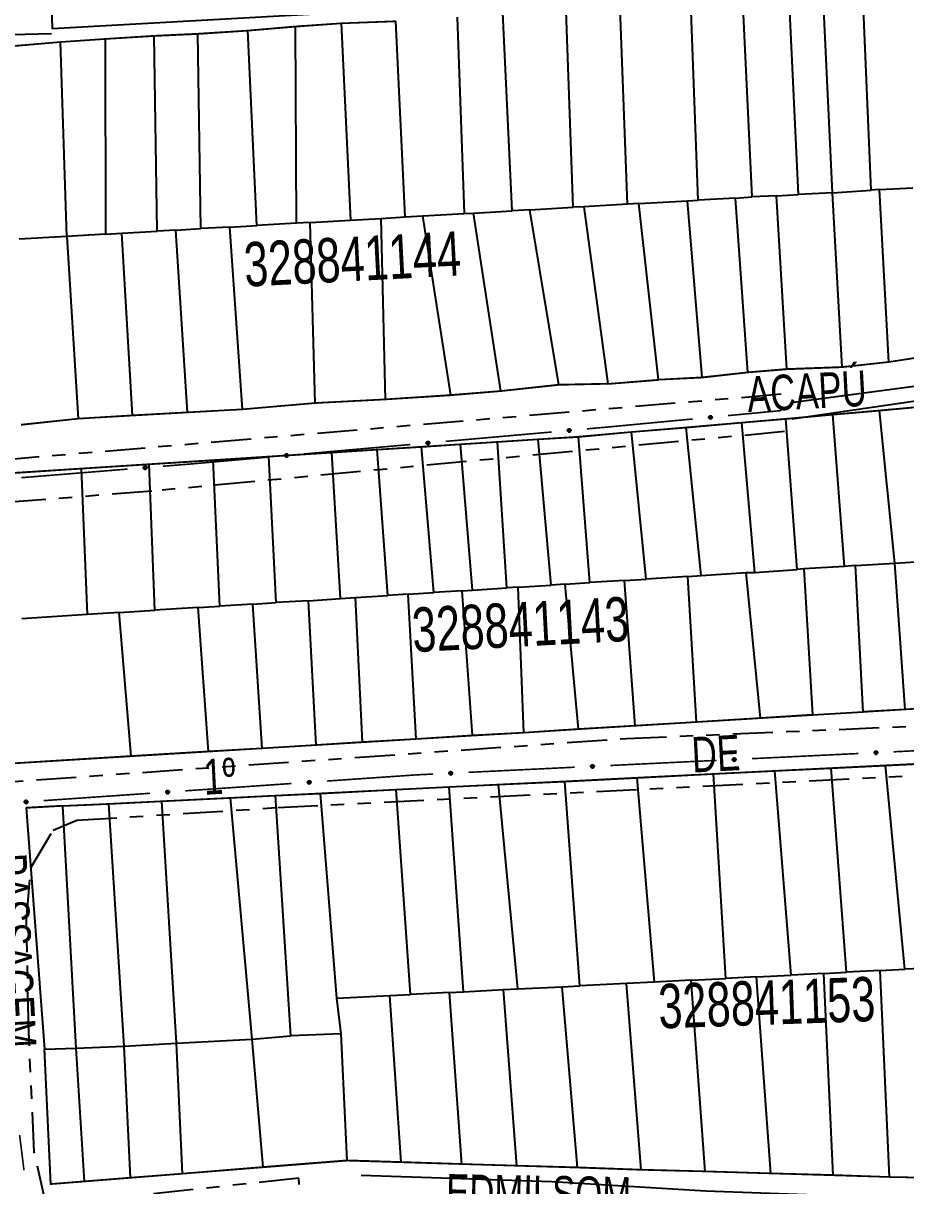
# Model space of a CAD drawing. Extents: x 203604 to 204690, y 4848469 to 4850418.
# Drawn here: x 203679.2 to 203778.7, y 4849853.4 to 4849984.5 of the extents above; entities that cross this region are included whole.
import ezdxf

# ---------------------------------------------------------------- set-up
doc = ezdxf.new("R2010")
doc.units = 0
doc.header["$LTSCALE"] = 1.5
doc.header["$MEASUREMENT"] = 0
doc.linetypes.add('TRACO_25', pattern=[8, 3, -1, 1, -1, 1, -1])
for name, color, linetype in [('CD_MALHA_LOTES', 7, 'CONTINUOUS'), ('CD_TXT_QUADRA', 2, 'CONTINUOUS'), ('RU-QUADRA', 210, 'CONTINUOUS'), ('SV-EIXO-RUA-N-PAV', 6, 'CONTINUOUS'), ('SV-ESTIVAS', 7, 'CONTINUOUS'), ('SV-RUA-NAO-PAV', 7, 'CONTINUOUS'), ('SV-TXT-VIA-ATUAL', 250, 'CONTINUOUS')]:
    doc.layers.add(name, color=color, linetype=linetype)
doc.styles.add('ARIAL', font='ARIAL.SHX')

msp = doc.modelspace()

# ---------------------------------------------------------------- linework, layer by layer
at = {"layer": 'CD_MALHA_LOTES', "linetype": 'Continuous', "flags": 128}
for points in [[(203761.407317, 4849964.950798), (203760.35277, 4849987.096288)], [(203766.626106, 4849965.221349), (203765.56692, 4849987.447804)], [(203770.48814, 4849965.419486), (203769.433593, 4849987.682147)], [(203774.828068, 4849965.691272), (203773.886125, 4849987.916491)], [(203734.337113, 4849963.371385), (203733.28606, 4849985.690225)], [(203741.241019, 4849963.766937), (203740.433546, 4849985.924569)], [(203747.334097, 4849964.116034), (203746.526485, 4849986.158913)], [(203755.309173, 4849964.572957), (203754.494175, 4849986.861944)], [(203709.910266, 4849984.16699), (203715.065829, 4849984.518506)], [(203715.065829, 4849984.518506), (203721.217354, 4849984.75285)], [(203715.065829, 4849984.518506), (203716.126311, 4849962.328016)], [(203722.274438, 4849962.680267), (203721.217354, 4849984.75285)], [(203688.467807, 4849982.760927), (203693.974887, 4849983.112443)], [(203693.974887, 4849983.112443), (203698.896107, 4849983.346787)], [(203694.323349, 4849961.078838), (203693.974887, 4849983.112443)], [(203698.896107, 4849983.346787), (203704.520358, 4849983.698303)], [(203699.238504, 4849961.360447), (203698.896107, 4849983.346787)], [(203704.520358, 4849983.698303), (203709.910266, 4849984.16699)], [(203705.57185, 4849961.723309), (203704.520358, 4849983.698303)], [(203710.016506, 4849961.977961), (203709.910266, 4849984.16699)], [(203677.805164, 4849981.940724), (203683.429415, 4849982.409412)], [(203683.429415, 4849982.409412), (203688.467807, 4849982.760927)], [(203684.135981, 4849960.495163), (203683.429415, 4849982.409412)], [(203688.467807, 4849982.760927), (203688.480576, 4849960.744082)], [(203775.760875, 4849965.771001), (203779.512992, 4849965.95969)], [(203759.540326, 4849964.815377), (203755.309173, 4849964.572957)], [(203759.540326, 4849964.815377), (203761.407317, 4849964.950798)], [(203760.93863, 4849945.148746), (203759.540326, 4849964.815377)], [(203764.166855, 4849965.080449), (203761.407317, 4849964.950798)], [(203764.166855, 4849965.080449), (203766.626106, 4849965.221349)], [(203765.332576, 4849945.500262), (203764.166855, 4849965.080449)], [(203770.48814, 4849965.419486), (203766.626106, 4849965.221349)], [(203770.48814, 4849965.419486), (203774.828068, 4849965.691272)], [(203771.542687, 4849945.734606), (203770.48814, 4849965.419486)], [(203775.760875, 4849965.771001), (203774.828068, 4849965.691272)], [(203776.815423, 4849946.320465), (203775.760875, 4849965.771001)], [(203730.002555, 4849963.123041), (203734.337113, 4849963.371385)], [(203736.329209, 4849963.48552), (203734.337113, 4849963.371385)], [(203736.329209, 4849963.48552), (203741.241019, 4849963.766937)], [(203739.613343, 4849943.742684), (203736.329209, 4849963.48552)], [(203742.415596, 4849963.834233), (203741.241019, 4849963.766937)], [(203747.334097, 4849964.116034), (203742.415596, 4849963.834233)], [(203742.415596, 4849963.834233), (203745.120423, 4849943.859855)], [(203748.625462, 4849964.190021), (203747.334097, 4849964.116034)], [(203748.625462, 4849964.190021), (203754.134597, 4849964.505661)], [(203750.861846, 4849944.328543), (203748.625462, 4849964.190021)], [(203754.134597, 4849964.505661), (203755.309173, 4849964.572957)], [(203755.783066, 4849944.562887), (203754.134597, 4849964.505661)], [(203711.558176, 4849962.06629), (203710.016506, 4849961.977961)], [(203711.558176, 4849962.06629), (203716.126311, 4849962.328016)], [(203712.136532, 4849941.692175), (203711.558176, 4849962.06629)], [(203716.126311, 4849962.328016), (203719.576948, 4849962.490188)], [(203719.576948, 4849962.490188), (203722.274438, 4849962.680267)], [(203720.045635, 4849942.102277), (203719.576948, 4849962.490188)], [(203722.274438, 4849962.680267), (203724.259843, 4849962.794018)], [(203724.259843, 4849962.794018), (203728.9507, 4849963.076048)], [(203727.427465, 4849942.570965), (203724.259843, 4849962.794018)], [(203728.9507, 4849963.076048), (203730.002555, 4849963.123041)], [(203733.051717, 4849943.039652), (203730.002555, 4849963.123041)], [(203688.480576, 4849960.744082), (203684.135981, 4849960.495163)], [(203688.480576, 4849960.744082), (203690.342558, 4849960.849782)], [(203690.342558, 4849960.849782), (203694.323349, 4849961.078838)], [(203691.514277, 4849940.286112), (203690.342558, 4849960.849782)], [(203696.432234, 4849961.199664), (203694.323349, 4849961.078838)], [(203696.432234, 4849961.199664), (203699.238504, 4849961.360447)], [(203697.724388, 4849940.637628), (203696.432234, 4849961.199664)], [(203702.508583, 4849961.547802), (203699.238504, 4849961.360447)], [(203702.508583, 4849961.547802), (203705.57185, 4849961.723309)], [(203703.934499, 4849940.989144), (203702.508583, 4849961.547802)], [(203710.016506, 4849961.977961), (203705.57185, 4849961.723309)], [(203684.135981, 4849960.495163), (203678.753672, 4849960.186789)], [(203684.135981, 4849960.495163), (203685.421338, 4849939.934597)], [(203776.815423, 4849946.320465), (203771.542687, 4849945.734606)], [(203780.682095, 4849946.906325), (203776.815423, 4849946.320465)], [(203760.93863, 4849945.148746), (203755.783066, 4849944.562887)], [(203765.332576, 4849945.500262), (203760.93863, 4849945.148746)], [(203771.542687, 4849945.734606), (203765.332576, 4849945.500262)], [(203739.613343, 4849943.742684), (203733.051717, 4849943.039652)], [(203745.120423, 4849943.859855), (203739.613343, 4849943.742684)], [(203745.120423, 4849943.859855), (203750.861846, 4849944.328543)], [(203755.783066, 4849944.562887), (203750.861846, 4849944.328543)], [(203727.427465, 4849942.570965), (203720.045635, 4849942.102277)], [(203733.051717, 4849943.039652), (203727.427465, 4849942.570965)], [(203712.136532, 4849941.692175), (203703.934499, 4849940.989144)], [(203720.045635, 4849942.102277), (203712.136532, 4849941.692175)], [(203775.788154, 4849940.870861), (203780.667462, 4849941.307222)], [(203685.421338, 4849939.934597), (203678.976883, 4849939.231565)], [(203691.514277, 4849940.286112), (203685.421338, 4849939.934597)], [(203697.724388, 4849940.637628), (203691.514277, 4849940.286112)], [(203703.934499, 4849940.989144), (203697.724388, 4849940.637628)], [(203760.238001, 4849939.495492), (203765.224464, 4849939.926141)], [(203765.224464, 4849939.926141), (203770.516169, 4849940.399383)], [(203766.498411, 4849922.944088), (203765.224464, 4849939.926141)], [(203770.516169, 4849940.399383), (203775.788154, 4849940.870861)], [(203771.812165, 4849923.282756), (203770.516169, 4849940.399383)], [(203777.496465, 4849923.645041), (203775.788154, 4849940.870861)], [(203741.838401, 4849937.906436), (203747.791217, 4849938.437937)], [(203747.791217, 4849938.437937), (203753.967155, 4849938.953919)], [(203749.471455, 4849921.858887), (203747.791217, 4849938.437937)], [(203753.967155, 4849938.953919), (203760.238001, 4849939.495492)], [(203755.652414, 4849922.252826), (203753.967155, 4849938.953919)], [(203761.716554, 4849922.599195), (203760.238001, 4849939.495492)], [(203728.504685, 4849937.053403), (203732.699976, 4849937.321799)], [(203732.699976, 4849937.321799), (203737.272575, 4849937.614334)], [(203733.74868, 4849920.856807), (203732.699976, 4849937.321799)], [(203737.272575, 4849937.614334), (203741.838401, 4849937.906436)], [(203738.738076, 4849921.174803), (203737.272575, 4849937.614334)], [(203743.098998, 4849921.452743), (203741.838401, 4849937.906436)], [(203706.905321, 4849935.67157), (203714.018727, 4849936.126654)], [(203714.018727, 4849936.126654), (203719.127434, 4849936.453487)], [(203714.995108, 4849919.661562), (203714.018727, 4849936.126654)], [(203719.127434, 4849936.453487), (203724.137047, 4849936.77398)], [(203720.308863, 4849920.00023), (203719.127434, 4849936.453487)], [(203724.137047, 4849936.77398), (203728.504685, 4849937.053403)], [(203725.516747, 4849920.332151), (203724.137047, 4849936.77398)], [(203729.864174, 4849920.609231), (203728.504685, 4849937.053403)], [(203685.756516, 4849934.318562), (203693.406031, 4849934.807944)], [(203693.406031, 4849934.807944), (203700.618531, 4849935.269369)], [(203694.050954, 4849918.326701), (203693.406031, 4849934.807944)], [(203700.618531, 4849935.269369), (203706.905321, 4849935.67157)], [(203701.382991, 4849918.794003), (203700.618531, 4849935.269369)], [(203707.7487, 4849919.199717), (203706.905321, 4849935.67157)], [(203678.318736, 4849933.842725), (203685.756516, 4849934.318562)], [(203685.756516, 4849934.318562), (203686.414802, 4849917.840016)], [(203777.496465, 4849923.645041), (203783.33957, 4849924.017447)], [(203761.716554, 4849922.599195), (203766.498411, 4849922.944088)], [(203767.239502, 4849922.991321), (203766.498411, 4849922.944088)], [(203771.812165, 4849923.282756), (203767.239502, 4849922.991321)], [(203767.239502, 4849922.991321), (203768.200872, 4849906.547852)], [(203773.082608, 4849923.363727), (203771.812165, 4849923.282756)], [(203773.082608, 4849923.363727), (203777.496465, 4849923.645041)], [(203773.928364, 4849906.864357), (203773.082608, 4849923.363727)], [(203778.654282, 4849907.150395), (203777.496465, 4849923.645041)], [(203740.32613, 4849921.276016), (203743.098998, 4849921.452743)], [(203747.022945, 4849921.702833), (203743.098998, 4849921.452743)], [(203747.022945, 4849921.702833), (203749.471455, 4849921.858887)], [(203748.201434, 4849905.307223), (203747.022945, 4849921.702833)], [(203754.149988, 4849922.15707), (203749.471455, 4849921.858887)], [(203754.149988, 4849922.15707), (203755.652414, 4849922.252826)], [(203755.124195, 4849905.726226), (203754.149988, 4849922.15707)], [(203755.652414, 4849922.252826), (203760.74768, 4849922.577569)], [(203760.74768, 4849922.577569), (203761.716554, 4849922.599195)], [(203762.339052, 4849906.162908), (203760.74768, 4849922.577569)], [(203722.63126, 4849920.148246), (203720.308863, 4849920.00023)], [(203722.63126, 4849920.148246), (203725.516747, 4849920.332151)], [(203723.512722, 4849903.812928), (203722.63126, 4849920.148246)], [(203728.699601, 4849920.535008), (203725.516747, 4849920.332151)], [(203728.699601, 4849920.535008), (203729.864174, 4849920.609231)], [(203729.87387, 4849904.197939), (203728.699601, 4849920.535008)], [(203729.864174, 4849920.609231), (203733.74868, 4849920.856807)], [(203735.012375, 4849920.937348), (203733.74868, 4849920.856807)], [(203735.012375, 4849920.937348), (203738.738076, 4849921.174803)], [(203735.672985, 4849904.528147), (203735.012375, 4849920.937348)], [(203740.32613, 4849921.276016), (203738.738076, 4849921.174803)], [(203741.840286, 4849904.922212), (203740.32613, 4849921.276016)], [(203698.927733, 4849918.637519), (203701.382991, 4849918.794003)], [(203705.088449, 4849919.030168), (203701.382991, 4849918.794003)], [(203705.088449, 4849919.030168), (203707.7487, 4849919.199717)], [(203706.159273, 4849902.762602), (203705.088449, 4849919.030168)], [(203711.38337, 4849919.410186), (203707.7487, 4849919.199717)], [(203711.38337, 4849919.410186), (203714.995108, 4849919.661562)], [(203712.241146, 4849903.130711), (203711.38337, 4849919.410186)], [(203714.995108, 4849919.661562), (203716.69578, 4849919.769953)], [(203716.69578, 4849919.769953), (203720.308863, 4849920.00023)], [(203717.45649, 4849903.446372), (203716.69578, 4849919.769953)], [(203686.414802, 4849917.840016), (203679.069271, 4849917.371854)], [(203690.021138, 4849918.069863), (203686.414802, 4849917.840016)], [(203690.021138, 4849918.069863), (203694.050954, 4849918.326701)], [(203691.398917, 4849901.870639), (203690.021138, 4849918.069863)], [(203698.927733, 4849918.637519), (203694.050954, 4849918.326701)], [(203700.103041, 4849902.396046), (203698.927733, 4849918.637519)], [(203778.654282, 4849907.150395), (203773.928364, 4849906.864357)], [(203785.776047, 4849907.581443), (203778.654282, 4849907.150395)], [(203755.124195, 4849905.726226), (203748.201434, 4849905.307223)], [(203762.339052, 4849906.162908), (203755.124195, 4849905.726226)], [(203768.200872, 4849906.547852), (203762.339052, 4849906.162908)], [(203768.200872, 4849906.547852), (203773.928364, 4849906.864357)], [(203735.672985, 4849904.528147), (203729.87387, 4849904.197939)], [(203741.840286, 4849904.922212), (203735.672985, 4849904.528147)], [(203748.201434, 4849905.307223), (203741.840286, 4849904.922212)], [(203712.241146, 4849903.130711), (203706.159273, 4849902.762602)], [(203717.45649, 4849903.446372), (203712.241146, 4849903.130711)], [(203723.512722, 4849903.812928), (203717.45649, 4849903.446372)], [(203729.87387, 4849904.197939), (203723.512722, 4849903.812928)], [(203691.398917, 4849901.870639), (203677.429507, 4849901.023721)], [(203700.103041, 4849902.396046), (203691.398917, 4849901.870639)], [(203706.159273, 4849902.762602), (203700.103041, 4849902.396046)], [(203763.984879, 4849900.230397), (203770.326353, 4849900.544767)], [(203770.326353, 4849900.544767), (203776.44355, 4849900.84802)], [(203772.039646, 4849877.517188), (203770.326353, 4849900.544767)], [(203776.44355, 4849900.84802), (203783.291071, 4849901.187477)], [(203778.610743, 4849877.850388), (203776.44355, 4849900.84802)], [(203740.289883, 4849899.041298), (203748.412965, 4849899.458439)], [(203748.412965, 4849899.458439), (203757.048511, 4849899.886535)], [(203748.412965, 4849899.458439), (203750.365941, 4849876.41818)], [(203757.048511, 4849899.886535), (203763.984879, 4849900.230397)], [(203758.44921, 4849876.828058), (203757.048511, 4849899.886535)], [(203765.813476, 4849877.201478), (203763.984879, 4849900.230397)], [(203712.74989, 4849897.690487), (203721.270447, 4849898.112883)], [(203721.270447, 4849898.112883), (203727.255554, 4849898.409587)], [(203722.868479, 4849875.023867), (203721.270447, 4849898.112883)], [(203727.255554, 4849898.409587), (203732.803509, 4849898.68462)], [(203728.876359, 4849875.328508), (203727.255554, 4849898.409587)], [(203732.803509, 4849898.68462), (203740.289883, 4849899.041298)], [(203734.970063, 4849875.637501), (203732.803509, 4849898.68462)], [(203741.966895, 4849875.99229), (203740.289883, 4849899.041298)], [(203683.691732, 4849896.274789), (203688.867446, 4849896.506545)], [(203688.867446, 4849896.506545), (203694.858254, 4849896.803532)], [(203690.608003, 4849869.186061), (203688.867446, 4849896.506545)], [(203694.858254, 4849896.803532), (203702.596692, 4849897.187155)], [(203696.486833, 4849869.531875), (203694.858254, 4849896.803532)], [(203702.596692, 4849897.187155), (203707.673291, 4849897.438821)], [(203705.016901, 4849869.992959), (203702.596692, 4849897.187155)], [(203707.673291, 4849897.438821), (203712.74989, 4849897.690487)], [(203709.397206, 4849870.338773), (203707.673291, 4849897.438821)], [(203714.584409, 4849874.603807), (203712.74989, 4849897.690487)], [(203683.691732, 4849896.274789), (203679.541969, 4849896.044247)], [(203679.541969, 4849896.044247), (203681.61685, 4849868.840247)], [(203685.190257, 4849868.955519), (203683.691732, 4849896.274789)], [(203754.534211, 4849876.62954), (203758.44921, 4849876.828058)], [(203761.898477, 4849877.00296), (203758.44921, 4849876.828058)], [(203761.898477, 4849877.00296), (203765.813476, 4849877.201478)], [(203763.511811, 4849854.834793), (203761.898477, 4849877.00296)], [(203769.511128, 4849877.370315), (203765.813476, 4849877.201478)], [(203769.511128, 4849877.370315), (203772.039646, 4849877.517188)], [(203770.547383, 4849854.622599), (203769.511128, 4849877.370315)], [(203775.83967, 4849877.709875), (203772.039646, 4849877.517188)], [(203775.83967, 4849877.709875), (203778.610743, 4849877.850388)], [(203776.888484, 4849854.43135), (203775.83967, 4849877.709875)], [(203781.490962, 4849877.996435), (203778.610743, 4849877.850388)], [(203728.876359, 4849875.328508), (203733.360405, 4849875.555881)], [(203733.360405, 4849875.555881), (203734.970063, 4849875.637501)], [(203734.861694, 4849855.698887), (203733.360405, 4849875.555881)], [(203734.970063, 4849875.637501), (203740.001705, 4849875.87179)], [(203740.001705, 4849875.87179), (203741.966895, 4849875.99229)], [(203741.724516, 4849855.491903), (203740.001705, 4849875.87179)], [(203747.255771, 4849876.260473), (203741.966895, 4849875.99229)], [(203750.365941, 4849876.41818), (203747.255771, 4849876.260473)], [(203748.877586, 4849855.238248), (203747.255771, 4849876.260473)], [(203754.534211, 4849876.62954), (203750.365941, 4849876.41818)], [(203756.127266, 4849855.057513), (203754.534211, 4849876.62954)], [(203714.584409, 4849874.603807), (203720.568968, 4849874.907266)], [(203715.045494, 4849870.569315), (203714.584409, 4849874.603807)], [(203720.568968, 4849874.907266), (203722.868479, 4849875.023867)], [(203721.840941, 4849856.091596), (203720.568968, 4849874.907266)], [(203727.260871, 4849875.246592), (203722.868479, 4849875.023867)], [(203727.260871, 4849875.246592), (203728.876359, 4849875.328508)], [(203727.260871, 4849875.246592), (203728.63576, 4849855.886663)], [(203705.016901, 4849869.992959), (203709.397206, 4849870.338773)], [(203715.045494, 4849870.569315), (203709.397206, 4849870.338773)], [(203715.737121, 4849856.275688), (203715.045494, 4849870.569315)], [(203681.61685, 4849868.840247), (203685.190257, 4849868.955519)], [(203685.190257, 4849868.955519), (203690.608003, 4849869.186061)], [(203686.115904, 4849853.92642), (203685.190257, 4849868.955519)], [(203690.608003, 4849869.186061), (203696.486833, 4849869.531875)], [(203691.325193, 4849854.33957), (203690.608003, 4849869.186061)], [(203696.486833, 4849869.531875), (203705.016901, 4849869.992959)], [(203697.185446, 4849854.804349), (203696.486833, 4849869.531875)], [(203706.271287, 4849855.52495), (203705.016901, 4849869.992959)], [(203682.308477, 4849853.624451), (203681.61685, 4849868.840247)], [(203715.737121, 4849856.275688), (203706.271287, 4849855.52495)], [(203721.840941, 4849856.091596), (203715.737121, 4849856.275688)], [(203728.63576, 4849855.886663), (203721.840941, 4849856.091596)], [(203734.861694, 4849855.698887), (203728.63576, 4849855.886663)], [(203697.185446, 4849854.804349), (203691.325193, 4849854.33957)], [(203706.271287, 4849855.52495), (203697.185446, 4849854.804349)], [(203741.724516, 4849855.491903), (203734.861694, 4849855.698887)], [(203748.877586, 4849855.238248), (203741.724516, 4849855.491903)], [(203756.127266, 4849855.057513), (203748.877586, 4849855.238248)], [(203763.511811, 4849854.834793), (203756.127266, 4849855.057513)], [(203770.547383, 4849854.622599), (203763.511811, 4849854.834793)], [(203776.888484, 4849854.43135), (203770.547383, 4849854.622599)], [(203686.115904, 4849853.92642), (203682.308477, 4849853.624451)], [(203691.325193, 4849854.33957), (203686.115904, 4849853.92642)], [(203783.115218, 4849854.299567), (203776.888484, 4849854.43135)]]:
    msp.add_lwpolyline(points, dxfattribs=at)
at = {"layer": 'CD_MALHA_LOTES', "linetype": 'Continuous'}
msp.add_lwpolyline([(203728.130497, 4849985.221537), (203728.9507, 4849963.076048)], dxfattribs=at)
at = {"layer": 'RU-QUADRA', "linetype": 'Continuous', "const_width": 0.18, "flags": 128}
for points in [[(203721.217354, 4849984.75285), (203715.065829, 4849984.518506), (203709.910266, 4849984.16699), (203704.520358, 4849983.698303), (203698.896107, 4849983.346787), (203693.974887, 4849983.112443), (203688.467807, 4849982.760927), (203683.429415, 4849982.409412), (203677.805164, 4849981.940724)], [(203678.976883, 4849939.231565), (203685.421338, 4849939.934597), (203691.514277, 4849940.286112), (203697.724388, 4849940.637628), (203703.934499, 4849940.989144), (203712.136532, 4849941.692175), (203720.045635, 4849942.102277), (203727.427465, 4849942.570965), (203733.051717, 4849943.039652), (203739.613343, 4849943.742684), (203745.120423, 4849943.859855), (203750.861846, 4849944.328543), (203755.783066, 4849944.562887), (203760.93863, 4849945.148746), (203765.332576, 4849945.500262), (203771.542687, 4849945.734606), (203776.815423, 4849946.320465), (203780.682095, 4849946.906325)], [(203678.318736, 4849933.842725), (203685.756516, 4849934.318562), (203693.406031, 4849934.807944), (203700.618531, 4849935.269369), (203706.905321, 4849935.67157), (203714.018727, 4849936.126654), (203719.127434, 4849936.453487), (203724.137047, 4849936.77398), (203728.504685, 4849937.053403), (203732.699976, 4849937.321799), (203737.272575, 4849937.614334), (203741.838401, 4849937.906436), (203747.791217, 4849938.437937), (203753.967155, 4849938.953919), (203760.238001, 4849939.495492), (203765.224464, 4849939.926141), (203770.516169, 4849940.399383), (203775.788154, 4849940.870861), (203780.667462, 4849941.307222)], [(203785.776047, 4849907.581443), (203778.654282, 4849907.150395), (203773.928364, 4849906.864357), (203762.339052, 4849906.162908), (203755.124195, 4849905.726226), (203748.201434, 4849905.307223), (203741.840286, 4849904.922212), (203735.672985, 4849904.528147), (203729.87387, 4849904.197939), (203723.512722, 4849903.812928), (203717.45649, 4849903.446372), (203712.241146, 4849903.130711), (203706.159273, 4849902.762602), (203700.103041, 4849902.396046), (203691.398917, 4849901.870639), (203677.429507, 4849901.023721)], [(203783.291071, 4849901.187477), (203776.44355, 4849900.84802), (203770.326353, 4849900.544767), (203763.984879, 4849900.230397), (203757.048511, 4849899.886535), (203748.412965, 4849899.458439), (203740.289883, 4849899.041298), (203732.803509, 4849898.68462), (203727.255554, 4849898.409587), (203721.270447, 4849898.112883), (203712.74989, 4849897.690487), (203707.673291, 4849897.438821), (203702.596692, 4849897.187155), (203694.858254, 4849896.803532), (203688.867446, 4849896.506545), (203683.691732, 4849896.274789), (203679.541969, 4849896.044247), (203681.61685, 4849868.840247), (203682.308477, 4849853.624451), (203686.115904, 4849853.92642), (203691.325193, 4849854.33957), (203697.185446, 4849854.804349), (203706.271287, 4849855.52495), (203715.737121, 4849856.275688), (203721.840941, 4849856.091596), (203728.63576, 4849855.886663), (203734.861694, 4849855.698887), (203741.724516, 4849855.491903), (203748.877586, 4849855.238248), (203756.127266, 4849855.057513), (203763.511811, 4849854.834793), (203770.547383, 4849854.622599), (203776.888484, 4849854.43135), (203783.115218, 4849854.299567)]]:
    msp.add_lwpolyline(points, dxfattribs=at)
at = {"layer": 'SV-EIXO-RUA-N-PAV', "const_width": 0.18}
for points in [[(203745.07, 4849938.99), (203754.720004, 4849939.904367)], [(203758.702168, 4849940.281689), (203764.675413, 4849940.847671)], [(203764.675413, 4849940.847671), (203764.7, 4849940.85)], [(203726.834707, 4849937.373823), (203738.787852, 4849938.43322)], [(203742.772233, 4849938.786352), (203744.764424, 4849938.962918)], [(203744.764424, 4849938.962918), (203745.07, 4849938.99)], [(203710.89718, 4849935.961293), (203722.850325, 4849937.02069)], [(203694.957635, 4849934.572589), (203697.947892, 4849934.814176)], [(203697.947892, 4849934.814176), (203698.02, 4849934.82)], [(203698.02, 4849934.82), (203706.912798, 4849935.608161)], [(203679.009598, 4849933.284129), (203690.970626, 4849934.250474)], [(203761.384751, 4849901.603022), (203773.370786, 4849902.181778)], [(203777.366131, 4849902.374697), (203785.356821, 4849902.760534)], [(203729.42199, 4849900.059671), (203741.408025, 4849900.638428)], [(203745.40337, 4849900.831346), (203757.389406, 4849901.410103)], [(203713.45301, 4849899.076713), (203723.429217, 4849899.766126)], [(203723.429217, 4849899.766126), (203723.63, 4849899.78)], [(203723.63, 4849899.78), (203725.426645, 4849899.866753)], [(203681.529147, 4849896.870592), (203693.500595, 4849897.697887)], [(203697.491078, 4849897.973652), (203709.462527, 4849898.800948)], [(203679.296765, 4849855.194113), (203678.801869, 4849859.16338)]]:
    msp.add_lwpolyline(points, dxfattribs=at)
at = {"layer": 'SV-EIXO-RUA-N-PAV'}
for points in [[(203756.557662, 4849940.189064), (203756.588292, 4849940.227193), (203756.622414, 4849940.2537), (203756.657236, 4849940.267617), (203756.691214, 4849940.271891), (203756.726468, 4849940.272349), (203756.762114, 4849940.264968), (203756.799861, 4849940.248013), (203756.838326, 4849940.217556), (203756.863182, 4849940.180817), (203756.878653, 4849940.147407), (203756.88515, 4849940.112233), (203756.88502, 4849940.077978), (203756.87613, 4849940.041206), (203756.858574, 4849940.00312), (203756.827012, 4849939.965183), (203756.793382, 4849939.939426), (203756.759346, 4849939.92685), (203756.723943, 4849939.920542), (203756.687946, 4849939.920506), (203756.652998, 4849939.927953), (203756.614683, 4849939.945697), (203756.577653, 4849939.977345), (203756.55158, 4849940.010594), (203756.538529, 4849940.044444), (203756.533104, 4849940.079438), (203756.532215, 4849940.114792), (203756.538142, 4849940.150932), (203756.557662, 4849940.189064)], [(203740.627205, 4849938.706752), (203740.658066, 4849938.744695), (203740.692348, 4849938.770994), (203740.727254, 4849938.784699), (203740.761258, 4849938.788767), (203740.796514, 4849938.78901), (203740.832114, 4849938.781414), (203740.869758, 4849938.76423), (203740.908037, 4849938.733539), (203740.932669, 4849938.69665), (203740.947937, 4849938.663147), (203740.95422, 4849938.627934), (203740.953883, 4849938.593681), (203740.944769, 4849938.556963), (203740.926982, 4849938.518984), (203740.89519, 4849938.48124), (203740.861404, 4849938.455688), (203740.827293, 4849938.443318), (203740.791852, 4849938.437225), (203740.755856, 4849938.437408), (203740.720953, 4849938.445067), (203740.682747, 4849938.463044), (203740.645909, 4849938.494916), (203740.620039, 4849938.528323), (203740.607194, 4849938.562251), (203740.601981, 4849938.597278), (203740.601307, 4849938.632636), (203740.607454, 4849938.66874), (203740.627205, 4849938.706752)], [(203724.689678, 4849937.294223), (203724.720539, 4849937.332165), (203724.754821, 4849937.358465), (203724.789727, 4849937.37217), (203724.823731, 4849937.376238), (203724.858987, 4849937.376481), (203724.894587, 4849937.368884), (203724.932231, 4849937.3517), (203724.97051, 4849937.32101), (203724.995143, 4849937.284121), (203725.01041, 4849937.250618), (203725.016693, 4849937.215405), (203725.016356, 4849937.181151), (203725.007242, 4849937.144433), (203724.989455, 4849937.106455), (203724.957663, 4849937.068711), (203724.923877, 4849937.043158), (203724.889766, 4849937.030789), (203724.854326, 4849937.024696), (203724.818329, 4849937.024879), (203724.783427, 4849937.032537), (203724.74522, 4849937.050515), (203724.708383, 4849937.082387), (203724.682512, 4849937.115793), (203724.669667, 4849937.149722), (203724.664454, 4849937.184748), (203724.66378, 4849937.220107), (203724.669927, 4849937.256211), (203724.689678, 4849937.294223)], [(203708.752151, 4849935.881693), (203708.783012, 4849935.919636), (203708.817294, 4849935.945935), (203708.852201, 4849935.95964), (203708.886204, 4849935.963708), (203708.92146, 4849935.963952), (203708.95706, 4849935.956355), (203708.994704, 4849935.939171), (203709.032983, 4849935.908481), (203709.057616, 4849935.871591), (203709.072883, 4849935.838088), (203709.079166, 4849935.802876), (203709.078829, 4849935.768622), (203709.069715, 4849935.731904), (203709.051928, 4849935.693925), (203709.020137, 4849935.656181), (203708.98635, 4849935.630629), (203708.952239, 4849935.618259), (203708.916799, 4849935.612167), (203708.880802, 4849935.612349), (203708.8459, 4849935.620008), (203708.807693, 4849935.637985), (203708.770856, 4849935.669858), (203708.744986, 4849935.703264), (203708.73214, 4849935.737193), (203708.726927, 4849935.772219), (203708.726253, 4849935.807578), (203708.7324, 4849935.843681), (203708.752151, 4849935.881693)], [(203692.812052, 4849934.509684), (203692.843207, 4849934.547386), (203692.877693, 4849934.573417), (203692.912705, 4849934.58685), (203692.946739, 4849934.590653), (203692.981996, 4849934.590622), (203693.017535, 4849934.582749), (203693.055044, 4849934.565273), (203693.093083, 4849934.534285), (203693.117428, 4849934.497205), (203693.132435, 4849934.463585), (203693.138444, 4849934.428324), (203693.13784, 4849934.394074), (203693.12844, 4849934.357428), (203693.110359, 4849934.319589), (203693.078274, 4849934.282094), (203693.04429, 4849934.256805), (203693.010084, 4849934.244701), (203692.974597, 4849934.238884), (203692.938603, 4849934.239347), (203692.903761, 4849934.247277), (203692.865696, 4849934.265551), (203692.829107, 4849934.297709), (203692.803498, 4849934.331316), (203692.790917, 4849934.365343), (203692.785977, 4849934.40041), (203692.785578, 4849934.435772), (203692.792005, 4849934.471827), (203692.812052, 4849934.509684)], [(203759.238256, 4849901.609585), (203759.270615, 4849901.646258), (203759.305925, 4849901.67116), (203759.341353, 4849901.683453), (203759.375493, 4849901.686153), (203759.41073, 4849901.684981), (203759.445996, 4849901.675961), (203759.48292, 4849901.657281), (203759.519936, 4849901.625078), (203759.543069, 4849901.58723), (203759.556979, 4849901.553141), (203759.561844, 4849901.517705), (203759.560132, 4849901.483492), (203759.549551, 4849901.44717), (203759.530254, 4849901.409936), (203759.496973, 4849901.373498), (203759.462189, 4849901.349322), (203759.427608, 4849901.338332), (203759.391952, 4849901.333667), (203759.355992, 4849901.335294), (203759.321425, 4849901.344348), (203759.283971, 4849901.363844), (203759.248442, 4849901.397169), (203759.223934, 4849901.431587), (203759.212461, 4849901.466004), (203759.208658, 4849901.501211), (203759.209404, 4849901.536568), (203759.216995, 4849901.572396), (203759.238256, 4849901.609585)], [(203775.219636, 4849902.38126), (203775.251995, 4849902.417933), (203775.287305, 4849902.442835), (203775.322733, 4849902.455128), (203775.356873, 4849902.457828), (203775.39211, 4849902.456656), (203775.427376, 4849902.447637), (203775.4643, 4849902.428956), (203775.501317, 4849902.396753), (203775.524449, 4849902.358905), (203775.538359, 4849902.324816), (203775.543224, 4849902.28938), (203775.541512, 4849902.255167), (203775.530931, 4849902.218845), (203775.511635, 4849902.181611), (203775.478353, 4849902.145173), (203775.443569, 4849902.120997), (203775.408989, 4849902.110007), (203775.373332, 4849902.105342), (203775.337372, 4849902.106969), (203775.302805, 4849902.116023), (203775.265351, 4849902.135519), (203775.229823, 4849902.168844), (203775.205314, 4849902.203262), (203775.193841, 4849902.237679), (203775.190038, 4849902.272886), (203775.190784, 4849902.308244), (203775.198375, 4849902.344071), (203775.219636, 4849902.38126)], [(203743.256875, 4849900.83791), (203743.289234, 4849900.874583), (203743.324544, 4849900.899485), (203743.359973, 4849900.911778), (203743.394112, 4849900.914478), (203743.42935, 4849900.913306), (203743.464616, 4849900.904286), (203743.50154, 4849900.885605), (203743.538556, 4849900.853403), (203743.561688, 4849900.815555), (203743.575598, 4849900.781466), (203743.580463, 4849900.746029), (203743.578751, 4849900.711817), (203743.568171, 4849900.675495), (203743.548874, 4849900.638261), (203743.515593, 4849900.601823), (203743.480808, 4849900.577647), (203743.446228, 4849900.566657), (203743.410572, 4849900.561991), (203743.374611, 4849900.563619), (203743.340044, 4849900.572672), (203743.302591, 4849900.592169), (203743.267062, 4849900.625494), (203743.242553, 4849900.659912), (203743.23108, 4849900.694329), (203743.227278, 4849900.729536), (203743.228023, 4849900.764893), (203743.235614, 4849900.800721), (203743.256875, 4849900.83791)], [(203711.306841, 4849899.038744), (203711.338432, 4849899.07608), (203711.373217, 4849899.10171), (203711.408383, 4849899.114735), (203711.442459, 4849899.118142), (203711.477714, 4849899.117702), (203711.513159, 4849899.109416), (203711.550463, 4849899.091505), (203711.588139, 4849899.060078), (203711.612052, 4849899.022717), (203711.626666, 4849898.988924), (203711.632265, 4849898.953596), (203711.631263, 4849898.919356), (203711.621439, 4849898.882821), (203711.602918, 4849898.845195), (203711.5704, 4849898.808075), (203711.536125, 4849898.783183), (203711.50178, 4849898.771477), (203711.466228, 4849898.766073), (203711.430242, 4849898.766954), (203711.395494, 4849898.775289), (203711.357644, 4849898.794004), (203711.321432, 4849898.826585), (203711.296214, 4849898.860487), (203711.28403, 4849898.894658), (203711.279498, 4849898.929779), (203711.27951, 4849898.965144), (203711.286355, 4849899.001122), (203711.306841, 4849899.038744)], [(203727.275495, 4849900.066235), (203727.307854, 4849900.102908), (203727.343164, 4849900.12781), (203727.378592, 4849900.140103), (203727.412732, 4849900.142803), (203727.447969, 4849900.141631), (203727.483235, 4849900.132611), (203727.520159, 4849900.11393), (203727.557176, 4849900.081728), (203727.580308, 4849900.04388), (203727.594218, 4849900.009791), (203727.599083, 4849899.974354), (203727.597371, 4849899.940142), (203727.58679, 4849899.903819), (203727.567494, 4849899.866585), (203727.534212, 4849899.830148), (203727.499428, 4849899.805972), (203727.464848, 4849899.794982), (203727.429191, 4849899.790316), (203727.393231, 4849899.791944), (203727.358664, 4849899.800997), (203727.32121, 4849899.820494), (203727.285682, 4849899.853819), (203727.261173, 4849899.888237), (203727.2497, 4849899.922654), (203727.245897, 4849899.957861), (203727.246643, 4849899.993218), (203727.254234, 4849900.029046), (203727.275495, 4849900.066235)], [(203695.344909, 4849897.935683), (203695.3765, 4849897.97302), (203695.411286, 4849897.998649), (203695.446452, 4849898.011674), (203695.480528, 4849898.015082), (203695.515782, 4849898.014641), (203695.551228, 4849898.006355), (203695.588531, 4849897.988444), (203695.626208, 4849897.957017), (203695.65012, 4849897.919656), (203695.664735, 4849897.885864), (203695.670333, 4849897.850535), (203695.669332, 4849897.816295), (203695.659507, 4849897.779761), (203695.640987, 4849897.742134), (203695.608469, 4849897.705014), (203695.574193, 4849897.680122), (203695.539849, 4849897.668416), (203695.504297, 4849897.663012), (203695.46831, 4849897.663894), (203695.433563, 4849897.672228), (203695.395713, 4849897.690943), (203695.3595, 4849897.723524), (203695.334283, 4849897.757426), (203695.322098, 4849897.791597), (203695.317566, 4849897.826719), (203695.317578, 4849897.862084), (203695.324424, 4849897.898061), (203695.344909, 4849897.935683)], [(203679.382978, 4849896.832622), (203679.414569, 4849896.869959), (203679.449355, 4849896.895588), (203679.48452, 4849896.908613), (203679.518596, 4849896.912021), (203679.553851, 4849896.91158), (203679.589296, 4849896.903294), (203679.6266, 4849896.885383), (203679.664276, 4849896.853956), (203679.688189, 4849896.816596), (203679.702803, 4849896.782803), (203679.708402, 4849896.747475), (203679.7074, 4849896.713234), (203679.697576, 4849896.6767), (203679.679055, 4849896.639074), (203679.646537, 4849896.601953), (203679.612262, 4849896.577061), (203679.577917, 4849896.565356), (203679.542365, 4849896.559952), (203679.506379, 4849896.560833), (203679.471631, 4849896.569167), (203679.433781, 4849896.587882), (203679.397569, 4849896.620463), (203679.372352, 4849896.654365), (203679.360167, 4849896.688537), (203679.355635, 4849896.723658), (203679.355647, 4849896.759023), (203679.362492, 4849896.795), (203679.382978, 4849896.832622)]]:
    msp.add_lwpolyline(points, close=True, dxfattribs=at)
for points in [[(203756.532215, 4849940.114792), (203756.863182, 4849940.180817)], [(203756.533104, 4849940.079438), (203756.878653, 4849940.147407)], [(203756.536326, 4849940.098563), (203756.865797, 4849940.165418)], [(203756.538142, 4849940.150932), (203756.838326, 4849940.217556)], [(203756.538443, 4849940.061757), (203756.880397, 4849940.127053)], [(203756.538529, 4849940.044444), (203756.88515, 4849940.112233)], [(203756.539901, 4849940.133168), (203756.846149, 4849940.199193)], [(203756.548582, 4849940.027081), (203756.882128, 4849940.094322)], [(203756.548909, 4849940.168287), (203756.815762, 4849940.230579)], [(203756.55158, 4849940.010594), (203756.88502, 4849940.077978)], [(203756.557662, 4849940.189064), (203756.799861, 4849940.248013)], [(203756.566871, 4849939.993177), (203756.875966, 4849940.058101)], [(203756.57519, 4849940.209155), (203756.773665, 4849940.255374)], [(203756.577653, 4849939.977345), (203756.87613, 4849940.041206)], [(203756.588292, 4849940.227193), (203756.762114, 4849940.264968)], [(203756.599846, 4849939.963407), (203756.864369, 4849940.021366)], [(203756.607678, 4849940.242387), (203756.735571, 4849940.266841)], [(203756.614683, 4849939.945697), (203756.858574, 4849940.00312)], [(203756.622414, 4849940.2537), (203756.726468, 4849940.272349)], [(203756.639098, 4849939.939713), (203756.835113, 4849939.982958)], [(203756.652998, 4849939.927953), (203756.827012, 4849939.965183)], [(203756.674733, 4849939.925271), (203756.803856, 4849939.951213)], [(203756.687946, 4849939.920506), (203756.793382, 4849939.939426)], [(203740.601307, 4849938.632636), (203740.932669, 4849938.69665)], [(203740.601981, 4849938.597278), (203740.947937, 4849938.663147)], [(203740.60532, 4849938.616383), (203740.935191, 4849938.681236)], [(203740.607194, 4849938.562251), (203740.95422, 4849938.627934)], [(203740.607213, 4849938.579564), (203740.949558, 4849938.642783)], [(203740.607454, 4849938.66874), (203740.908037, 4849938.733539)], [(203740.609104, 4849938.650965), (203740.915748, 4849938.715129)], [(203740.617141, 4849938.544827), (203740.95109, 4849938.610041)], [(203740.618325, 4849938.686029), (203740.885553, 4849938.7467)], [(203740.620039, 4849938.528323), (203740.953883, 4849938.593681)], [(203740.627205, 4849938.706752), (203740.869758, 4849938.76423)], [(203740.635225, 4849938.510813), (203740.944707, 4849938.573859)], [(203740.644855, 4849938.726737), (203740.843606, 4849938.771749)], [(203740.645909, 4849938.494916), (203740.944769, 4849938.556963)], [(203740.658066, 4849938.744695), (203740.832114, 4849938.781414)], [(203740.668018, 4849938.480843), (203740.932888, 4849938.537195)], [(203740.677544, 4849938.759771), (203740.805583, 4849938.783448)], [(203740.682747, 4849938.463044), (203740.926982, 4849938.518984)], [(203740.692348, 4849938.770994), (203740.796514, 4849938.78901)], [(203740.707126, 4849938.456911), (203740.9034, 4849938.498965)], [(203740.720953, 4849938.445067), (203740.89519, 4849938.48124)], [(203740.742671, 4849938.442254), (203740.871949, 4849938.46741)], [(203740.755856, 4849938.437408), (203740.861404, 4849938.455688)], [(203724.66378, 4849937.220107), (203724.995143, 4849937.284121)], [(203724.664454, 4849937.184748), (203725.01041, 4849937.250618)], [(203724.667793, 4849937.203853), (203724.997664, 4849937.268706)], [(203724.669667, 4849937.149722), (203725.016693, 4849937.215405)], [(203724.669686, 4849937.167035), (203725.012031, 4849937.230253)], [(203724.669927, 4849937.256211), (203724.97051, 4849937.32101)], [(203724.671578, 4849937.238436), (203724.978221, 4849937.3026)], [(203724.679615, 4849937.132298), (203725.013563, 4849937.197512)], [(203724.680799, 4849937.2735), (203724.948026, 4849937.33417)], [(203724.682512, 4849937.115793), (203725.016356, 4849937.181151)], [(203724.689678, 4849937.294223), (203724.932231, 4849937.3517)], [(203724.697698, 4849937.098284), (203725.00718, 4849937.16133)], [(203724.707328, 4849937.314207), (203724.906079, 4849937.35922)], [(203724.708383, 4849937.082387), (203725.007242, 4849937.144433)], [(203724.720539, 4849937.332165), (203724.894587, 4849937.368884)], [(203724.730491, 4849937.068314), (203724.995361, 4849937.124666)], [(203724.740017, 4849937.347242), (203724.868056, 4849937.370918)], [(203724.74522, 4849937.050515), (203724.989455, 4849937.106455)], [(203724.754821, 4849937.358465), (203724.858987, 4849937.376481)], [(203724.769599, 4849937.044382), (203724.965873, 4849937.086435)], [(203708.726253, 4849935.807578), (203709.057616, 4849935.871591)], [(203708.726927, 4849935.772219), (203709.072883, 4849935.838088)], [(203708.730266, 4849935.791324), (203709.060137, 4849935.856177)], [(203708.73214, 4849935.737193), (203709.079166, 4849935.802876)], [(203708.73216, 4849935.754505), (203709.074504, 4849935.817724)], [(203708.7324, 4849935.843681), (203709.032983, 4849935.908481)], [(203708.734051, 4849935.825906), (203709.040695, 4849935.89007)], [(203708.742088, 4849935.719769), (203709.076036, 4849935.784983)], [(203708.743272, 4849935.86097), (203709.010499, 4849935.921641)], [(203708.744986, 4849935.703264), (203709.078829, 4849935.768622)], [(203708.752151, 4849935.881693), (203708.994704, 4849935.939171)], [(203708.769801, 4849935.901678), (203708.968553, 4849935.946691)], [(203708.783012, 4849935.919636), (203708.95706, 4849935.956355)], [(203708.80249, 4849935.934712), (203708.930529, 4849935.958389)], [(203708.817294, 4849935.945935), (203708.92146, 4849935.963952)], [(203724.783427, 4849937.032537), (203724.957663, 4849937.068711)], [(203724.805145, 4849937.029724), (203724.934423, 4849937.054881)], [(203724.818329, 4849937.024879), (203724.923877, 4849937.043158)], [(203692.785578, 4849934.435772), (203693.117428, 4849934.497205)], [(203692.785977, 4849934.40041), (203693.132435, 4849934.463585)], [(203692.789464, 4849934.419488), (203693.11983, 4849934.481772)], [(203692.792005, 4849934.471827), (203693.093083, 4849934.534285)], [(203692.793518, 4849934.45404), (203693.100651, 4849934.515815)], [(203692.803011, 4849934.489031), (203693.070703, 4849934.54762)], [(203692.812052, 4849934.509684), (203693.055044, 4849934.565273)], [(203692.829857, 4849934.529531), (203693.028952, 4849934.572995)], [(203692.843207, 4849934.547386), (203693.017535, 4849934.582749)], [(203692.862802, 4849934.56231), (203692.991021, 4849934.584989)], [(203692.877693, 4849934.573417), (203692.981996, 4849934.590622)], [(203708.760171, 4849935.685755), (203709.069654, 4849935.7488)], [(203708.770856, 4849935.669858), (203709.069715, 4849935.731904)], [(203708.792964, 4849935.655784), (203709.057835, 4849935.712136)], [(203708.807693, 4849935.637985), (203709.051928, 4849935.693925)], [(203708.832072, 4849935.631853), (203709.028346, 4849935.673906)], [(203708.8459, 4849935.620008), (203709.020137, 4849935.656181)], [(203708.867618, 4849935.617195), (203708.996896, 4849935.642351)], [(203708.880802, 4849935.612349), (203708.98635, 4849935.630629)], [(203692.790917, 4849934.365343), (203693.138444, 4849934.428324)], [(203692.791071, 4849934.382656), (203693.133897, 4849934.443208)], [(203692.800728, 4849934.347843), (203693.135174, 4849934.410456)], [(203692.803498, 4849934.331316), (203693.13784, 4849934.394074)], [(203692.818546, 4849934.313689), (203693.12851, 4849934.374324)], [(203692.829107, 4849934.297709), (203693.12844, 4849934.357428)], [(203692.851106, 4849934.283464), (203693.116406, 4849934.337753)], [(203692.865696, 4849934.265551), (203693.110359, 4849934.319589)], [(203692.890026, 4849934.259229), (203693.086621, 4849934.299754)], [(203692.903761, 4849934.247277), (203693.078274, 4849934.282094)], [(203692.925456, 4849934.244295), (203693.054926, 4849934.268445)], [(203692.938603, 4849934.239347), (203693.04429, 4849934.256805)], [(203759.305925, 4849901.67116), (203759.41073, 4849901.684981)], [(203775.190038, 4849902.272886), (203775.538359, 4849902.324816)], [(203775.190784, 4849902.308244), (203775.524449, 4849902.358905)], [(203775.193841, 4849902.237679), (203775.543224, 4849902.28938)], [(203775.194141, 4849902.291842), (203775.526349, 4849902.343402)], [(203775.194555, 4849902.254977), (203775.539161, 4849902.304403)], [(203775.198375, 4849902.344071), (203775.501317, 4849902.396753)], [(203775.199311, 4849902.326244), (203775.508283, 4849902.378048)], [(203775.203081, 4849902.21987), (203775.539378, 4849902.271627)], [(203775.205314, 4849902.203262), (203775.541512, 4849902.255167)], [(203775.209932, 4849902.36091), (203775.479379, 4849902.410806)], [(203775.219636, 4849902.38126), (203775.4643, 4849902.428956)], [(203775.219784, 4849902.185157), (203775.531548, 4849902.23573)], [(203775.229823, 4849902.168844), (203775.530931, 4849902.218845)], [(203775.238074, 4849902.40052), (203775.438472, 4849902.437519)], [(203775.251348, 4849902.153895), (203775.518267, 4849902.19957)], [(203775.251995, 4849902.417933), (203775.427376, 4849902.447637)], [(203775.265351, 4849902.135519), (203775.511635, 4849902.181611)], [(203775.272062, 4849902.432216), (203775.400949, 4849902.450734)], [(203775.287305, 4849902.442835), (203775.39211, 4849902.456656)], [(203775.289464, 4849902.128413), (203775.487268, 4849902.162554)], [(203775.302805, 4849902.116023), (203775.478353, 4849902.145173)], [(203775.324393, 4849902.11234), (203775.454576, 4849902.132287)], [(203775.337372, 4849902.106969), (203775.443569, 4849902.120997)], [(203743.227278, 4849900.729536), (203743.575598, 4849900.781466)], [(203743.228023, 4849900.764893), (203743.561688, 4849900.815555)], [(203743.23108, 4849900.694329), (203743.580463, 4849900.746029)], [(203743.231381, 4849900.748492), (203743.563589, 4849900.800052)], [(203743.231795, 4849900.711627), (203743.576401, 4849900.761053)], [(203743.235614, 4849900.800721), (203743.538556, 4849900.853403)], [(203743.23655, 4849900.782894), (203743.545522, 4849900.834698)], [(203743.24032, 4849900.676519), (203743.576617, 4849900.728277)], [(203743.242553, 4849900.659912), (203743.578751, 4849900.711817)], [(203743.247171, 4849900.81756), (203743.516618, 4849900.867455)], [(203743.256875, 4849900.83791), (203743.50154, 4849900.885605)], [(203743.257024, 4849900.641807), (203743.568788, 4849900.69238)], [(203743.267062, 4849900.625494), (203743.568171, 4849900.675495)], [(203743.275313, 4849900.85717), (203743.475711, 4849900.894168)], [(203743.288588, 4849900.610545), (203743.555506, 4849900.65622)], [(203743.289234, 4849900.874583), (203743.464616, 4849900.904286)], [(203743.302591, 4849900.592169), (203743.548874, 4849900.638261)], [(203743.309302, 4849900.888865), (203743.438188, 4849900.907384)], [(203743.324544, 4849900.899485), (203743.42935, 4849900.913306)], [(203743.326703, 4849900.585063), (203743.524507, 4849900.619204)], [(203743.340044, 4849900.572672), (203743.515593, 4849900.601823)], [(203743.361632, 4849900.56899), (203743.491816, 4849900.588937)], [(203743.374611, 4849900.563619), (203743.480808, 4849900.577647)], [(203759.208658, 4849901.501211), (203759.556979, 4849901.553141)], [(203759.209404, 4849901.536568), (203759.543069, 4849901.58723)], [(203759.212461, 4849901.466004), (203759.561844, 4849901.517705)], [(203759.212761, 4849901.520167), (203759.544969, 4849901.571727)], [(203759.213175, 4849901.483302), (203759.557781, 4849901.532728)], [(203759.216995, 4849901.572396), (203759.519936, 4849901.625078)], [(203759.21793, 4849901.554569), (203759.526903, 4849901.606373)], [(203759.221701, 4849901.448195), (203759.557997, 4849901.499952)], [(203759.223934, 4849901.431587), (203759.560132, 4849901.483492)], [(203759.228552, 4849901.589235), (203759.497999, 4849901.63913)], [(203759.238256, 4849901.609585), (203759.48292, 4849901.657281)], [(203759.238404, 4849901.413482), (203759.550168, 4849901.464055)], [(203759.248442, 4849901.397169), (203759.549551, 4849901.44717)], [(203759.256693, 4849901.628845), (203759.457092, 4849901.665844)], [(203759.269968, 4849901.38222), (203759.536887, 4849901.427895)], [(203759.270615, 4849901.646258), (203759.445996, 4849901.675961)], [(203759.283971, 4849901.363844), (203759.530254, 4849901.409936)], [(203759.290682, 4849901.660541), (203759.419568, 4849901.679059)], [(203759.308084, 4849901.356738), (203759.505887, 4849901.390879)], [(203759.321425, 4849901.344348), (203759.496973, 4849901.373498)], [(203759.343012, 4849901.340665), (203759.473196, 4849901.360612)], [(203759.355992, 4849901.335294), (203759.462189, 4849901.349322)], [(203711.297561, 4849899.018197), (203711.565915, 4849899.073671)], [(203711.306841, 4849899.038744), (203711.550463, 4849899.091505)], [(203711.324875, 4849899.058382), (203711.524462, 4849899.09953)], [(203711.338432, 4849899.07608), (203711.513159, 4849899.109416)], [(203711.358198, 4849899.090776), (203711.486673, 4849899.111964)], [(203711.373217, 4849899.10171), (203711.477714, 4849899.117702)], [(203727.245897, 4849899.957861), (203727.594218, 4849900.009791)], [(203727.246643, 4849899.993218), (203727.580308, 4849900.04388)], [(203727.2497, 4849899.922654), (203727.599083, 4849899.974354)], [(203727.25, 4849899.976817), (203727.582208, 4849900.028377)], [(203727.250414, 4849899.939952), (203727.59502, 4849899.989378)], [(203727.254234, 4849900.029046), (203727.557176, 4849900.081728)], [(203727.25517, 4849900.011219), (203727.564142, 4849900.063023)], [(203727.25894, 4849899.904844), (203727.595237, 4849899.956602)], [(203727.261173, 4849899.888237), (203727.597371, 4849899.940142)], [(203727.265791, 4849900.045885), (203727.535238, 4849900.09578)], [(203727.275495, 4849900.066235), (203727.520159, 4849900.11393)], [(203727.275643, 4849899.870132), (203727.587407, 4849899.920705)], [(203727.285682, 4849899.853819), (203727.58679, 4849899.903819)], [(203727.293933, 4849900.085495), (203727.494331, 4849900.122493)], [(203727.307207, 4849899.838869), (203727.574126, 4849899.884544)], [(203727.307854, 4849900.102908), (203727.483235, 4849900.132611)], [(203727.32121, 4849899.820494), (203727.567494, 4849899.866585)], [(203727.327921, 4849900.11719), (203727.456808, 4849900.135709)], [(203727.343164, 4849900.12781), (203727.447969, 4849900.141631)], [(203727.345323, 4849899.813388), (203727.543127, 4849899.847529)], [(203727.358664, 4849899.800997), (203727.534212, 4849899.830148)], [(203727.380252, 4849899.797315), (203727.510435, 4849899.817262)], [(203727.393231, 4849899.791944), (203727.499428, 4849899.805972)], [(203695.317566, 4849897.826719), (203695.664735, 4849897.885864)], [(203695.317578, 4849897.862084), (203695.65012, 4849897.919656)], [(203695.321275, 4849897.845755), (203695.652342, 4849897.904196)], [(203695.322098, 4849897.791597), (203695.670333, 4849897.850535)], [(203695.322454, 4849897.808907), (203695.66596, 4849897.865471)], [(203695.324424, 4849897.898061), (203695.626208, 4849897.957017)], [(203695.32573, 4849897.880257), (203695.63356, 4849897.93846)], [(203695.331706, 4849897.773984), (203695.666856, 4849897.832707)], [(203695.334283, 4849897.757426), (203695.669332, 4849897.816295)], [(203695.335629, 4849897.915136), (203695.603983, 4849897.970611)], [(203695.344909, 4849897.935683), (203695.588531, 4849897.988444)], [(203695.349126, 4849897.739625), (203695.659773, 4849897.796655)], [(203695.3595, 4849897.723524), (203695.659507, 4849897.779761)], [(203695.362943, 4849897.955321), (203695.562531, 4849897.996469)], [(203695.3765, 4849897.97302), (203695.551228, 4849898.006355)], [(203695.381332, 4849897.709024), (203695.647245, 4849897.760227)], [(203695.396267, 4849897.987715), (203695.524741, 4849898.008903)], [(203695.411286, 4849897.998649), (203695.515782, 4849898.014641)], [(203711.279498, 4849898.929779), (203711.626666, 4849898.988924)], [(203711.27951, 4849898.965144), (203711.612052, 4849899.022717)], [(203711.283206, 4849898.948816), (203711.614273, 4849899.007257)], [(203711.28403, 4849898.894658), (203711.632265, 4849898.953596)], [(203711.284385, 4849898.911967), (203711.627891, 4849898.968532)], [(203711.286355, 4849899.001122), (203711.588139, 4849899.060078)], [(203711.287661, 4849898.983318), (203711.595492, 4849899.041521)], [(203711.293637, 4849898.877045), (203711.628788, 4849898.935768)], [(203711.296214, 4849898.860487), (203711.631263, 4849898.919356)], [(203711.311057, 4849898.842686), (203711.621705, 4849898.899716)], [(203711.321432, 4849898.826585), (203711.621439, 4849898.882821)], [(203711.343263, 4849898.812085), (203711.609177, 4849898.863288)], [(203711.357644, 4849898.794004), (203711.602918, 4849898.845195)], [(203711.381899, 4849898.7874), (203711.578952, 4849898.825637)], [(203711.395494, 4849898.775289), (203711.5704, 4849898.808075)], [(203711.417154, 4849898.772055), (203711.546896, 4849898.794698)], [(203711.430242, 4849898.766954), (203711.536125, 4849898.783183)], [(203679.355635, 4849896.723658), (203679.702803, 4849896.782803)], [(203679.355647, 4849896.759023), (203679.688189, 4849896.816596)], [(203679.359343, 4849896.742694), (203679.69041, 4849896.801135)], [(203679.360167, 4849896.688537), (203679.708402, 4849896.747475)], [(203679.360522, 4849896.705846), (203679.704028, 4849896.762411)], [(203679.362492, 4849896.795), (203679.664276, 4849896.853956)], [(203679.363798, 4849896.777197), (203679.671629, 4849896.835399)], [(203679.369774, 4849896.670923), (203679.704925, 4849896.729646)], [(203679.372352, 4849896.654365), (203679.7074, 4849896.713234)], [(203679.373698, 4849896.812075), (203679.642052, 4849896.86755)], [(203679.382978, 4849896.832622), (203679.6266, 4849896.885383)], [(203679.387194, 4849896.636565), (203679.697842, 4849896.693594)], [(203679.397569, 4849896.620463), (203679.697576, 4849896.6767)], [(203679.401012, 4849896.85226), (203679.600599, 4849896.893409)], [(203679.414569, 4849896.869959), (203679.589296, 4849896.903294)], [(203679.4194, 4849896.605964), (203679.685314, 4849896.657166)], [(203679.433781, 4849896.587882), (203679.679055, 4849896.639074)], [(203679.434335, 4849896.884654), (203679.56281, 4849896.905843)], [(203679.449355, 4849896.895588), (203679.553851, 4849896.91158)], [(203679.458036, 4849896.581278), (203679.655089, 4849896.619515)], [(203679.471631, 4849896.569167), (203679.646537, 4849896.601953)], [(203679.493291, 4849896.565933), (203679.623033, 4849896.588577)], [(203679.506379, 4849896.560833), (203679.612262, 4849896.577061)], [(203695.395713, 4849897.690943), (203695.640987, 4849897.742134)], [(203695.419967, 4849897.684339), (203695.61702, 4849897.722576)], [(203695.433563, 4849897.672228), (203695.608469, 4849897.705014)], [(203695.455222, 4849897.668994), (203695.584964, 4849897.691638)], [(203695.46831, 4849897.663894), (203695.574193, 4849897.680122)]]:
    msp.add_lwpolyline(points, dxfattribs=at)
at = {"layer": 'SV-ESTIVAS', "linetype": 'Continuous'}
for points in [[(203681.12, 4850028.02, 3.69), (203682.48, 4849983.93, 3.7), (203728.99, 4849986.52, 3.48), (203781.7, 4849989.49, 3.48), (203796.26, 4849990.05, 3.48)], [(203819.35, 4849948.94, 3.51), (203786.73, 4849944.49, 3.51), (203765.8, 4849941.73, 3.51)], [(203765.93, 4849939.92, 3.51), (203780.09, 4849941.98, 3.51), (203797.36, 4849944.32, 3.51), (203819.8, 4849947.34, 3.51)], [(203855.6, 4849857.18, 3.56), (203834.83, 4849854.99, 3.56), (203832.02, 4849854.69, 3.56), (203805.91, 4849852.35, 3.56), (203791.57, 4849851.53, 3.56), (203777.82, 4849852.03, 3.56), (203756.17, 4849852.82, 3.56), (203738.82, 4849853.87, 3.56), (203717.33, 4849854.6, 3.56)]]:
    msp.add_polyline3d(points, dxfattribs=at)
at = {"layer": 'SV-RUA-NAO-PAV', "linetype": 'TRACO_25'}
for points in [[(203682.41, 4849983.31, 3.22), (203621.76, 4849982.09, 3.22), (203619.47, 4849981.48, 3.22), (203617.33, 4849980.1, 3.22), (203616.72, 4849930.23, 4.89), (203765.05, 4849942.75, 3.43)], [(203765.05, 4849938.48, 3.43), (203693.71, 4849931.76, 3.23), (203636.81, 4849927.33, 4.22), (203627.26, 4849926.33, 4.52), (203623.44, 4849925.42, 4.52), (203620.54, 4849924.04, 4.55), (203619.17, 4849920.83, 4.55), (203620.85, 4849895.02, 4.32), (203747.25, 4849903.88, 3.45), (203786.51, 4849905.56, 3.55)], [(203727.78, 4849737.22, 7.23), (203728.49, 4849744.98, 7.18), (203728.51, 4849749.45, 7.18), (203726.88, 4849765.36, 6.78), (203720.01, 4849806.28, 6.56), (203718.56, 4849814.1, 6.46), (203700.63, 4849809.94, 6.37), (203685.25, 4849808.18, 6.41), (203684.38, 4849809.54, 6.41), (203682.1, 4849844.3, 7.49), (203710.57, 4849847.58, 6.85), (203710.3, 4849854.29, 6.85), (203681.79, 4849851.26, 7.44), (203680.45, 4849857.25, 7.44), (203679.83, 4849870.8, 6.2), (203679.58, 4849883.44, 6.2), (203680.05, 4849889.28, 3.04), (203682.58, 4849893.55, 3.01), (203685.26, 4849894.65, 3.01), (203707.92, 4849896.09, 3.42), (203786.58, 4849900.06, 3.55)]]:
    msp.add_polyline3d(points, dxfattribs=at)

# ---------------------------------------------------------------- texts
at = {"layer": 'CD_TXT_QUADRA', "style": 'ARIAL', "width": 0.7}
for s, rotation, p in [('328841144', 3, (203704.239777, 4849954.80899)), ('328841143', 3, (203723.193338, 4849913.605596)), ('328841153', 2, (203750.917942, 4849871.174038))]:
    msp.add_text(s, height=5, rotation=rotation, dxfattribs=at).set_placement(p)
at = {"layer": 'SV-TXT-VIA-ATUAL', "style": 'ARIAL', "width": 0.7}
for s, rotation, p in [('ACAPÚ', 3, (203760.957151, 4849940.689492)), ('DE', 3, (203754.701897, 4849900.030337)), ('1º', 3, (203699.655656, 4849897.528235)), ('PASSAGEM                                  SÃO                                           PEDRO', 273, (203675.572926, 4849890.803837)), ('EDMILSOM', 359, (203726.866014, 4849850.770207))]:
    msp.add_text(s, height=4, rotation=rotation, dxfattribs=at).set_placement(p)

doc.saveas('drawing.dxf')
